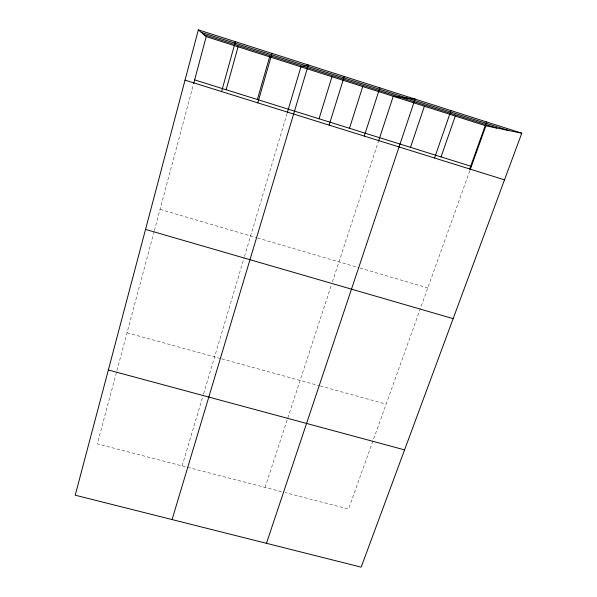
<?xml version="1.0" encoding="UTF-8"?>
<svg xmlns="http://www.w3.org/2000/svg" width="597" height="597" viewBox="0 0 597 597"><rect width="100%" height="100%" fill="white"/><g stroke="black" fill="none" stroke-linecap="round" stroke-linejoin="round"><path stroke-width="0.45" stroke-dasharray="2.98 2.24" d="M154.13 231.42L97.318 443.899L281.694 491.704M154.362 230.539L193.443 84.408M182.137 465.891L203.353 394.632M203.622 393.744L244.248 257.277M244.509 256.389L287.023 113.587M265.046 487.391L331.253 285.388M332.395 281.911L378.244 142.034M469.809 170.72L348.521 509.032L285.202 492.615M127.027 332.775L220.875 358.618M221.771 358.864L319.373 385.744M320.253 385.983L386.132 404.124M160.026 209.368L256.71 237.74M257.583 237.994L359.163 267.799M360.036 268.053L427.788 287.933"/><path stroke-width="0.9" d="M198.338 29.85L75.222 495.197L361.178 567.15L521.778 133.191L198.338 29.85L206.211 36.626L485.898 125.825L521.778 133.191M193.682 83.505L206.211 36.626M221.591 91.557L235.375 41.686M226.144 89.744L238.069 46.782M257.374 99.505L269.643 56.857M257.792 102.856L272.038 53.394M287.284 112.706L300.94 66.834L308.328 64.991L172.085 519.569M319.037 118.773L331.977 76.729M329.119 125.116L344.268 76.476M349.476 128.288L362.737 86.543M364.26 136.079L379.841 87.841M378.528 141.168L393.244 96.274L415.064 99.095L266.456 543.315M410.49 147.355L424.4 106.206M434.564 158.018L450.996 110.572M441.056 156.907L455.287 116.057M469.712 168.988L486.562 121.937M470.115 169.846L485.898 125.825M108.348 369.983L404.579 449.869M145.541 229.405L453.145 318.641M194.644 79.901L471.361 166.376M185.025 80.147L504.51 179.846M203.868 34.611L496.622 128.027M201.204 32.32L508.763 130.519"/></g></svg>
